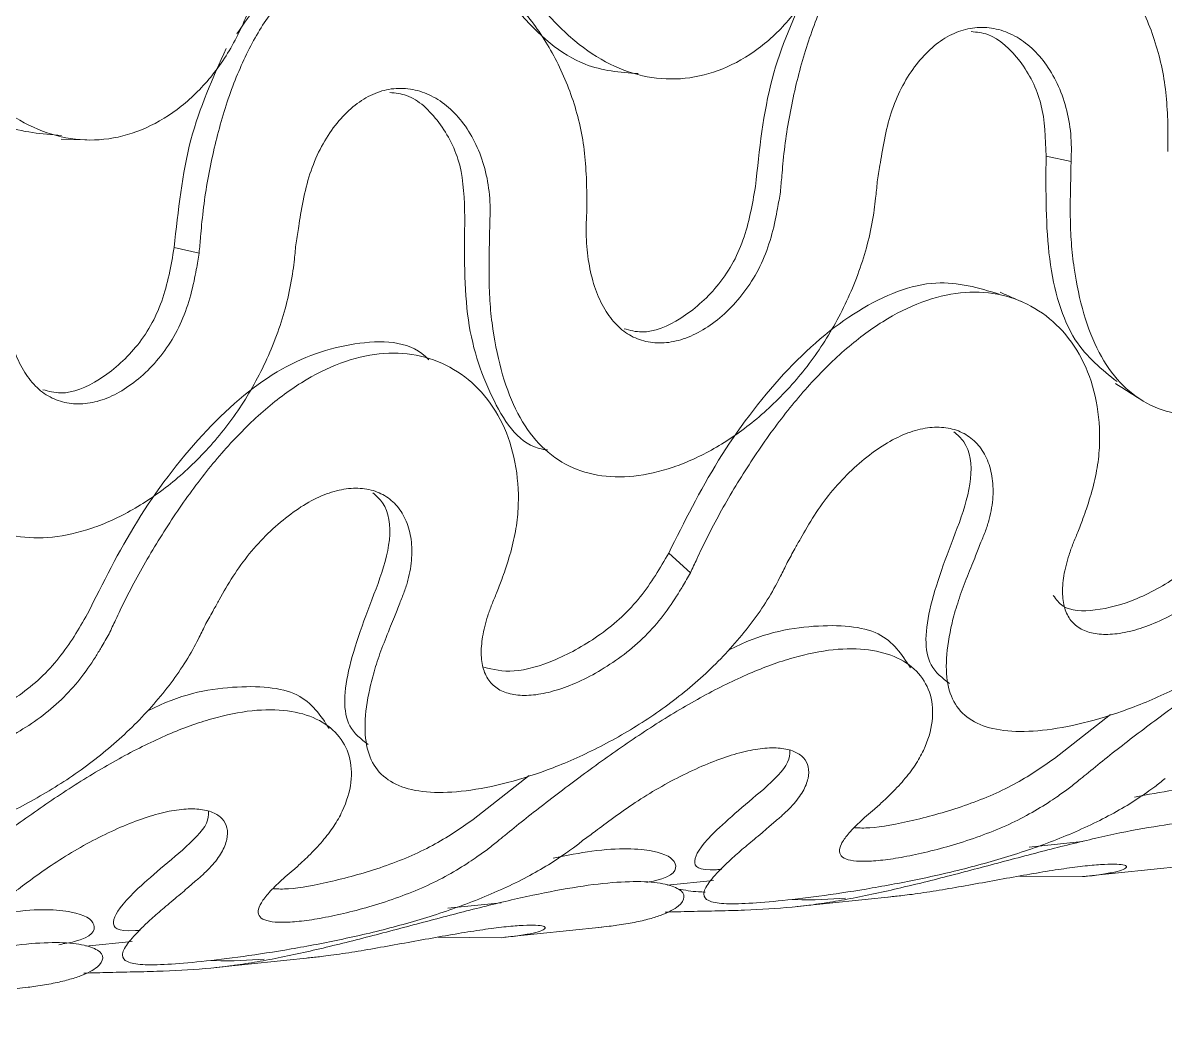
# Model space of a CAD drawing. Header units: millimetres. Extents: x -696 to 165, y -344 to 645.
# Drawn here: x -218.34 to -201.95, y 581.18 to 595.62 of the extents above; entities that cross this region are included whole.
import ezdxf

# ---------------------------------------------------------------- set-up
doc = ezdxf.new("R2010")
doc.units = ezdxf.units.MM

msp = doc.modelspace()

# ---------------------------------------------------------------- linework, layer by layer
at = {"color": 144, "linetype": 'Continuous', "lineweight": 0}
for p, q in [((-203.656, 593.704), (-203.297, 593.627)), ((-216.164, 592.393), (-215.806, 592.315)), ((-209.069, 588.012), (-208.759, 587.729)), ((-202.732, 585.696), (-203.536, 585.064)), ((-211.07, 584.822), (-211.875, 584.19)), ((-203.131, 583.371), (-204.036, 583.379)), ((-211.47, 582.496), (-212.375, 582.505))]:
    msp.add_line(p, q, dxfattribs=at)
at = {"color": 7, "linetype": 'Continuous', "lineweight": 15}
for p, q in [((-203.897, 583.793), (-203.133, 583.873)), ((-203.081, 583.376), (-201.691, 583.521)), ((-209.091, 583.248), (-208.426, 583.318)), ((-212.236, 582.918), (-211.472, 582.998)), ((-207.228, 582.941), (-205.837, 583.087)), ((-211.42, 582.501), (-210.03, 582.647)), ((-217.43, 582.373), (-216.765, 582.443)), ((-215.567, 582.066), (-214.176, 582.212))]:
    msp.add_line(p, q, dxfattribs=at)
at = {"color": 7, "linetype": 'Continuous', "lineweight": 15, "flags": 128}
msp.add_lwpolyline([(-217.786, 593.946), (-217.602, 593.941), (-217.419, 593.936)], dxfattribs=at)
at = {"color": 144, "linetype": 'Continuous', "lineweight": 0}
for points, knots in [([(-212.224, 598.62), (-212.2, 598.544), (-212.159, 598.415), (-212.079, 598.156), (-211.98, 597.844), (-211.838, 597.463), (-211.621, 596.975), (-211.312, 596.405), (-210.892, 595.809), (-210.424, 595.335), (-209.917, 595), (-209.382, 594.817), (-208.833, 594.794), (-208.289, 594.932), (-207.773, 595.225), (-207.313, 595.662), (-206.933, 596.225), (-206.659, 596.891), (-206.537, 597.511), (-206.506, 598.026), (-206.52, 598.419), (-206.563, 598.735), (-206.617, 598.997), (-206.647, 599.127), (-206.665, 599.203)], [0, 0, 0, 0, 0.01866, 0.031955, 0.063741, 0.095406, 0.127145, 0.190448, 0.253123, 0.315389, 0.377216, 0.438697, 0.5, 0.561304, 0.62279, 0.684608, 0.746879, 0.809341, 0.872758, 0.904994, 0.936399, 0.968174, 0.981425, 1, 1, 1, 1]), ([(-212.56, 598.476), (-212.398, 597.971), (-212.074, 596.964), (-211.264, 595.726), (-210.387, 594.956), (-209.766, 594.907), (-209.508, 594.887)], [0, 0, 0, 0, 0.270904, 0.540083, 0.809546, 1, 1, 1, 1]), ([(-201.908, 593.773), (-201.907, 593.851), (-201.906, 593.984), (-201.91, 594.25), (-201.927, 594.57), (-201.984, 594.959), (-202.116, 595.456), (-202.361, 596.032), (-202.76, 596.629), (-203.244, 597.102), (-203.782, 597.434), (-204.345, 597.614), (-204.905, 597.636), (-205.438, 597.5), (-205.926, 597.209), (-206.356, 596.775), (-206.719, 596.213), (-207.014, 595.545), (-207.201, 594.92), (-207.317, 594.396), (-207.387, 593.995), (-207.425, 593.671), (-207.448, 593.402), (-207.46, 593.268), (-207.467, 593.19)], [0, 0, 0, 0, 0.01866, 0.031955, 0.063741, 0.095406, 0.127145, 0.190448, 0.253123, 0.315389, 0.377216, 0.438697, 0.5, 0.561304, 0.62279, 0.684608, 0.746879, 0.809341, 0.872758, 0.904994, 0.936399, 0.968174, 0.981425, 1, 1, 1, 1]), ([(-207.078, 596.125), (-207.27, 595.701), (-207.659, 594.84), (-207.769, 593.797), (-207.825, 593.267)], [0, 0, 0, 0, 0.491663, 1, 1, 1, 1]), ([(-206.077, 593.335), (-206.064, 593.414), (-206.043, 593.55), (-206, 593.817), (-205.94, 594.136), (-205.819, 594.513), (-205.648, 594.845), (-205.44, 595.125), (-205.204, 595.343), (-204.947, 595.491), (-204.676, 595.559), (-204.402, 595.547), (-204.133, 595.456), (-203.883, 595.288), (-203.665, 595.05), (-203.487, 594.752), (-203.36, 594.405), (-203.303, 594.088), (-203.29, 593.826), (-203.295, 593.693), (-203.297, 593.627)], [0, 0, 0, 0, 0.037586, 0.064255, 0.12723, 0.189295, 0.251986, 0.314945, 0.377155, 0.438811, 0.499758, 0.561114, 0.622703, 0.684321, 0.746812, 0.809827, 0.873255, 0.936776, 0.968416, 1, 1, 1, 1]), ([(-204.731, 595.491), (-204.65, 595.482), (-204.387, 595.454), (-204.007, 595.088), (-203.679, 594.474), (-203.663, 593.961), (-203.656, 593.704)], [0, 0, 0, 0, 0.128959, 0.42014, 0.710226, 1, 1, 1, 1]), ([(-214.416, 592.461), (-214.403, 592.54), (-214.382, 592.675), (-214.339, 592.943), (-214.278, 593.261), (-214.158, 593.638), (-213.987, 593.97), (-213.779, 594.25), (-213.543, 594.469), (-213.286, 594.617), (-213.015, 594.685), (-212.74, 594.672), (-212.472, 594.581), (-212.222, 594.414), (-212.004, 594.175), (-211.825, 593.877), (-211.699, 593.53), (-211.642, 593.214), (-211.629, 592.951), (-211.634, 592.819), (-211.636, 592.752)], [0, 0, 0, 0, 0.0375864, 0.0642546, 0.1272298, 0.189295, 0.2519863, 0.3149454, 0.3771553, 0.4388113, 0.4997585, 0.5611137, 0.6227028, 0.6843215, 0.746812, 0.8098273, 0.8732547, 0.9367756, 0.9684164, 1, 1, 1, 1]), ([(-213.07, 594.616), (-212.989, 594.608), (-212.726, 594.58), (-212.345, 594.213), (-212.018, 593.6), (-212.002, 593.086), (-211.995, 592.83)], [0, 0, 0, 0, 0.1289588, 0.4201403, 0.7102263, 1, 1, 1, 1]), ([(-211.636, 592.752), (-211.638, 592.675), (-211.64, 592.541), (-211.646, 592.277), (-211.65, 591.962), (-211.636, 591.582), (-211.582, 591.103), (-211.465, 590.554), (-211.249, 589.996), (-210.946, 589.563), (-210.562, 589.264), (-210.102, 589.106), (-209.578, 589.092), (-209.008, 589.221), (-208.418, 589.489), (-207.834, 589.89), (-207.289, 590.412), (-206.812, 591.041), (-206.497, 591.639), (-206.302, 592.145), (-206.189, 592.537), (-206.13, 592.856), (-206.097, 593.123), (-206.084, 593.257), (-206.077, 593.335)], [0, 0, 0, 0, 0.01866, 0.031955, 0.063741, 0.095406, 0.127145, 0.190448, 0.253123, 0.315389, 0.377216, 0.438697, 0.5, 0.561304, 0.62279, 0.684608, 0.746879, 0.809341, 0.872758, 0.904994, 0.936399, 0.968174, 0.981425, 1, 1, 1, 1]), ([(-207.825, 593.267), (-207.871, 593.007), (-207.939, 592.619), (-208.155, 592.14), (-208.444, 591.727), (-208.887, 591.348), (-209.377, 591.139), (-209.626, 591.206), (-209.709, 591.229)], [0, 0, 0, 0, 0.223462, 0.333825, 0.445281, 0.666612, 0.887832, 1, 1, 1, 1]), ([(-207.467, 593.19), (-207.48, 593.111), (-207.503, 592.976), (-207.555, 592.71), (-207.636, 592.396), (-207.796, 592.028), (-208.013, 591.706), (-208.266, 591.435), (-208.541, 591.225), (-208.824, 591.083), (-209.104, 591.017), (-209.369, 591.027), (-209.611, 591.113), (-209.823, 591.272), (-209.995, 591.501), (-210.128, 591.789), (-210.215, 592.127), (-210.251, 592.439), (-210.255, 592.7), (-210.249, 592.832), (-210.246, 592.898)], [0, 0, 0, 0, 0.037586, 0.064255, 0.12723, 0.189295, 0.251986, 0.314945, 0.377155, 0.438811, 0.499758, 0.561114, 0.622703, 0.684321, 0.746812, 0.809827, 0.873255, 0.936776, 0.968416, 1, 1, 1, 1]), ([(-211.995, 592.83), (-212.001, 592.316), (-212.014, 591.29), (-211.609, 590.156), (-211.188, 589.544), (-210.834, 589.493), (-210.809, 589.49)], [0, 0, 0, 0, 0.32659, 0.651101, 0.975954, 1, 1, 1, 1]), ([(-219.975, 591.878), (-219.976, 591.8), (-219.979, 591.667), (-219.985, 591.403), (-219.989, 591.087), (-219.975, 590.708), (-219.921, 590.228), (-219.804, 589.68), (-219.587, 589.122), (-219.285, 588.689), (-218.901, 588.389), (-218.441, 588.231), (-217.917, 588.217), (-217.347, 588.346), (-216.757, 588.615), (-216.173, 589.016), (-215.628, 589.538), (-215.151, 590.166), (-214.835, 590.764), (-214.641, 591.271), (-214.528, 591.662), (-214.469, 591.982), (-214.436, 592.249), (-214.423, 592.383), (-214.416, 592.461)], [0, 0, 0, 0, 0.01866, 0.031955, 0.063741, 0.095406, 0.127145, 0.190448, 0.253123, 0.315389, 0.377216, 0.438697, 0.5, 0.561304, 0.62279, 0.684608, 0.746879, 0.809341, 0.872758, 0.904994, 0.936399, 0.968174, 0.981425, 1, 1, 1, 1]), ([(-215.806, 592.315), (-215.819, 592.236), (-215.841, 592.101), (-215.894, 591.836), (-215.975, 591.522), (-216.135, 591.153), (-216.352, 590.831), (-216.605, 590.561), (-216.88, 590.351), (-217.163, 590.209), (-217.443, 590.142), (-217.708, 590.153), (-217.95, 590.238), (-218.162, 590.397), (-218.334, 590.626), (-218.467, 590.914), (-218.554, 591.252), (-218.59, 591.564), (-218.594, 591.825), (-218.588, 591.957), (-218.585, 592.024)], [0, 0, 0, 0, 0.037586, 0.064255, 0.12723, 0.189295, 0.251986, 0.314945, 0.377155, 0.438811, 0.499758, 0.561114, 0.622703, 0.684321, 0.746812, 0.809827, 0.873255, 0.936776, 0.968416, 1, 1, 1, 1]), ([(-216.164, 592.393), (-216.21, 592.132), (-216.278, 591.744), (-216.494, 591.265), (-216.783, 590.853), (-217.226, 590.473), (-217.716, 590.264), (-217.965, 590.332), (-218.048, 590.355)], [0, 0, 0, 0, 0.2234622, 0.3338251, 0.4452811, 0.6666117, 0.8878315, 1, 1, 1, 1]), ([(-212.511, 590.784), (-212.527, 590.8), (-212.784, 591.061), (-213.582, 591.076), (-214.69, 590.705), (-215.781, 589.759), (-216.743, 588.475), (-217.186, 587.584), (-217.408, 587.138)], [0, 0, 0, 0, 0.013498, 0.210846, 0.40815, 0.605325, 0.802383, 1, 1, 1, 1]), ([(-211.539, 587.437), (-211.514, 587.502), (-211.471, 587.614), (-211.392, 587.838), (-211.308, 588.111), (-211.242, 588.447), (-211.213, 588.882), (-211.269, 589.397), (-211.466, 589.944), (-211.784, 590.386), (-212.198, 590.701), (-212.684, 590.873), (-213.218, 590.893), (-213.777, 590.758), (-214.342, 590.476), (-214.895, 590.059), (-215.425, 589.528), (-215.922, 588.91), (-216.299, 588.346), (-216.576, 587.884), (-216.769, 587.536), (-216.908, 587.259), (-217.014, 587.032), (-217.067, 586.92), (-217.098, 586.854)], [0, 0, 0, 0, 0.01866, 0.031955, 0.063741, 0.095406, 0.127145, 0.190448, 0.253123, 0.315389, 0.377216, 0.438697, 0.5, 0.561304, 0.62279, 0.684608, 0.746879, 0.809341, 0.872758, 0.904994, 0.936399, 0.968174, 0.981425, 1, 1, 1, 1]), ([(-207.369, 587.875), (-207.333, 587.941), (-207.27, 588.054), (-207.145, 588.28), (-206.987, 588.553), (-206.752, 588.881), (-206.482, 589.174), (-206.193, 589.425), (-205.896, 589.623), (-205.601, 589.759), (-205.318, 589.823), (-205.056, 589.815), (-204.825, 589.736), (-204.636, 589.589), (-204.5, 589.379), (-204.421, 589.121), (-204.408, 588.822), (-204.451, 588.553), (-204.521, 588.332), (-204.567, 588.221), (-204.59, 588.166)], [0, 0, 0, 0, 0.037586, 0.064255, 0.12723, 0.189295, 0.251986, 0.314945, 0.377155, 0.438811, 0.499758, 0.561114, 0.622703, 0.684321, 0.746812, 0.809827, 0.873255, 0.936776, 0.968416, 1, 1, 1, 1]), ([(-204.977, 589.751), (-204.926, 589.707), (-204.758, 589.558), (-204.689, 589.086), (-204.829, 588.662), (-204.899, 588.45)], [0, 0, 0, 0, 0.177676, 0.58906, 1, 1, 1, 1]), ([(-215.708, 587), (-215.671, 587.066), (-215.609, 587.179), (-215.484, 587.406), (-215.326, 587.678), (-215.091, 588.006), (-214.821, 588.299), (-214.532, 588.551), (-214.235, 588.749), (-213.94, 588.884), (-213.657, 588.948), (-213.395, 588.94), (-213.164, 588.861), (-212.975, 588.714), (-212.839, 588.505), (-212.76, 588.246), (-212.747, 587.947), (-212.79, 587.678), (-212.86, 587.457), (-212.906, 587.347), (-212.929, 587.292)], [0, 0, 0, 0, 0.037586, 0.064255, 0.12723, 0.189295, 0.251986, 0.314945, 0.377155, 0.438811, 0.499758, 0.561114, 0.622703, 0.684321, 0.746812, 0.809827, 0.873255, 0.936776, 0.968416, 1, 1, 1, 1]), ([(-213.316, 588.877), (-213.265, 588.832), (-213.097, 588.684), (-213.028, 588.211), (-213.168, 587.787), (-213.238, 587.575)], [0, 0, 0, 0, 0.177676, 0.58906, 1, 1, 1, 1]), ([(-204.59, 588.166), (-204.615, 588.102), (-204.659, 587.991), (-204.746, 587.775), (-204.848, 587.519), (-204.952, 587.217), (-205.048, 586.844), (-205.104, 586.43), (-205.064, 586.027), (-204.903, 585.73), (-204.622, 585.536), (-204.224, 585.445), (-203.721, 585.454), (-203.131, 585.56), (-202.478, 585.761), (-201.791, 586.056), (-201.105, 586.443), (-200.451, 586.917), (-199.962, 587.379), (-199.618, 587.779), (-199.387, 588.093), (-199.23, 588.354), (-199.116, 588.573), (-199.062, 588.684), (-199.03, 588.749)], [0, 0, 0, 0, 0.0186597, 0.0319549, 0.0637412, 0.0954062, 0.1271454, 0.1904484, 0.2531234, 0.3153892, 0.3772158, 0.4386966, 0.5000004, 0.5613035, 0.6227903, 0.6846084, 0.746879, 0.8093411, 0.8727575, 0.9049937, 0.9363988, 0.9681745, 0.9814248, 1, 1, 1, 1]), ([(-204.899, 588.45), (-205.059, 588.037), (-205.377, 587.214), (-205.421, 586.432), (-205.143, 586.218), (-205.041, 586.141)], [0, 0, 0, 0, 0.38992, 0.777357, 1, 1, 1, 1]), ([(-209.069, 588.012), (-209.194, 587.797), (-209.38, 587.476), (-209.737, 587.091), (-210.144, 586.762), (-210.693, 586.456), (-211.31, 586.275), (-211.587, 586.342), (-211.721, 586.374)], [0, 0, 0, 0, 0.204018, 0.304777, 0.406535, 0.608606, 0.810577, 1, 1, 1, 1]), ([(-212.929, 587.292), (-212.954, 587.227), (-212.998, 587.117), (-213.085, 586.9), (-213.187, 586.644), (-213.291, 586.343), (-213.387, 585.969), (-213.443, 585.556), (-213.403, 585.153), (-213.242, 584.855), (-212.961, 584.661), (-212.563, 584.57), (-212.06, 584.579), (-211.47, 584.685), (-210.817, 584.886), (-210.13, 585.182), (-209.444, 585.569), (-208.79, 586.042), (-208.301, 586.504), (-207.957, 586.905), (-207.726, 587.219), (-207.569, 587.479), (-207.455, 587.698), (-207.401, 587.81), (-207.369, 587.875)], [0, 0, 0, 0, 0.01866, 0.031955, 0.063741, 0.095406, 0.127145, 0.190448, 0.253123, 0.315389, 0.377216, 0.438697, 0.5, 0.561304, 0.62279, 0.684608, 0.746879, 0.809341, 0.872758, 0.904994, 0.936399, 0.968174, 0.981425, 1, 1, 1, 1]), ([(-208.759, 587.729), (-208.796, 587.663), (-208.86, 587.551), (-208.993, 587.332), (-209.169, 587.076), (-209.438, 586.779), (-209.747, 586.522), (-210.076, 586.307), (-210.406, 586.139), (-210.724, 586.025), (-211.015, 585.967), (-211.269, 585.969), (-211.477, 586.027), (-211.632, 586.143), (-211.729, 586.316), (-211.768, 586.539), (-211.748, 586.807), (-211.686, 587.059), (-211.609, 587.273), (-211.562, 587.383), (-211.539, 587.437)], [0, 0, 0, 0, 0.037586, 0.064255, 0.12723, 0.189295, 0.251986, 0.314945, 0.377155, 0.438811, 0.499758, 0.561114, 0.622703, 0.684321, 0.746812, 0.809827, 0.873255, 0.936776, 0.968416, 1, 1, 1, 1]), ([(-213.238, 587.575), (-213.398, 587.162), (-213.716, 586.34), (-213.759, 585.557), (-213.482, 585.344), (-213.38, 585.266)], [0, 0, 0, 0, 0.38992, 0.777357, 1, 1, 1, 1]), ([(-197.778, 585.214), (-197.734, 585.253), (-197.66, 585.32), (-197.516, 585.458), (-197.354, 585.628), (-197.189, 585.844), (-197.03, 586.129), (-196.928, 586.477), (-196.952, 586.858), (-197.125, 587.172), (-197.428, 587.398), (-197.846, 587.517), (-198.357, 587.519), (-198.939, 587.402), (-199.573, 587.173), (-200.236, 586.845), (-200.911, 586.442), (-201.58, 585.99), (-202.116, 585.594), (-202.524, 585.283), (-202.815, 585.055), (-203.032, 584.879), (-203.203, 584.738), (-203.287, 584.671), (-203.337, 584.631)], [0, 0, 0, 0, 0.01866, 0.031955, 0.063741, 0.095406, 0.127145, 0.190448, 0.253123, 0.315389, 0.377216, 0.438697, 0.5, 0.561304, 0.62279, 0.684608, 0.746879, 0.809341, 0.872758, 0.904994, 0.936399, 0.968174, 0.981425, 1, 1, 1, 1]), ([(-217.408, 587.138), (-217.533, 586.923), (-217.719, 586.602), (-218.076, 586.216), (-218.483, 585.887), (-219.032, 585.581), (-219.649, 585.401), (-219.926, 585.467), (-220.06, 585.499)], [0, 0, 0, 0, 0.204018, 0.304777, 0.406535, 0.608606, 0.810577, 1, 1, 1, 1]), ([(-205.601, 586.368), (-205.724, 586.556), (-205.977, 586.942), (-206.958, 587.011), (-207.76, 586.857), (-208.206, 586.62), (-208.213, 586.616)], [0, 0, 0, 0, 0.320247, 0.657435, 0.994548, 1, 1, 1, 1]), ([(-217.098, 586.854), (-217.135, 586.789), (-217.199, 586.676), (-217.332, 586.458), (-217.508, 586.201), (-217.777, 585.905), (-218.086, 585.647), (-218.414, 585.432), (-218.745, 585.265), (-219.063, 585.15), (-219.354, 585.093), (-219.608, 585.094), (-219.816, 585.153), (-219.971, 585.269), (-220.068, 585.442), (-220.107, 585.664), (-220.087, 585.932), (-220.025, 586.184), (-219.948, 586.398), (-219.901, 586.508), (-219.878, 586.563)], [0, 0, 0, 0, 0.037586, 0.064255, 0.12723, 0.189295, 0.251986, 0.314945, 0.377155, 0.438811, 0.499758, 0.561114, 0.622703, 0.684321, 0.746812, 0.809827, 0.873255, 0.936776, 0.968416, 1, 1, 1, 1]), ([(-206.117, 584.339), (-206.073, 584.379), (-205.999, 584.445), (-205.855, 584.583), (-205.693, 584.754), (-205.528, 584.969), (-205.369, 585.254), (-205.267, 585.602), (-205.291, 585.983), (-205.463, 586.298), (-205.767, 586.523), (-206.185, 586.643), (-206.696, 586.645), (-207.278, 586.528), (-207.911, 586.298), (-208.575, 585.971), (-209.25, 585.568), (-209.919, 585.115), (-210.455, 584.719), (-210.863, 584.408), (-211.154, 584.18), (-211.371, 584.004), (-211.542, 583.864), (-211.626, 583.796), (-211.676, 583.756)], [0, 0, 0, 0, 0.01866, 0.031955, 0.063741, 0.095406, 0.127145, 0.190448, 0.253123, 0.315389, 0.377216, 0.438697, 0.5, 0.561304, 0.62279, 0.684608, 0.746879, 0.809341, 0.872758, 0.904994, 0.936399, 0.968174, 0.981425, 1, 1, 1, 1]), ([(-213.94, 585.494), (-214.063, 585.682), (-214.316, 586.067), (-215.297, 586.136), (-216.099, 585.983), (-216.545, 585.745), (-216.552, 585.742)], [0, 0, 0, 0, 0.320247, 0.657435, 0.994548, 1, 1, 1, 1]), ([(-214.456, 583.465), (-214.412, 583.504), (-214.338, 583.571), (-214.194, 583.709), (-214.032, 583.879), (-213.867, 584.095), (-213.708, 584.38), (-213.605, 584.727), (-213.63, 585.109), (-213.802, 585.423), (-214.106, 585.649), (-214.524, 585.768), (-215.035, 585.77), (-215.617, 585.653), (-216.25, 585.424), (-216.914, 585.096), (-217.589, 584.693), (-218.258, 584.24), (-218.794, 583.845), (-219.202, 583.533), (-219.493, 583.305), (-219.71, 583.13), (-219.881, 582.989), (-219.965, 582.921), (-220.015, 582.882)], [0, 0, 0, 0, 0.01866, 0.031955, 0.063741, 0.095406, 0.127145, 0.190448, 0.253123, 0.315389, 0.377216, 0.438697, 0.5, 0.561304, 0.62279, 0.684608, 0.746879, 0.809341, 0.872758, 0.904994, 0.936399, 0.968174, 0.981425, 1, 1, 1, 1]), ([(-210.286, 583.902), (-210.231, 583.942), (-210.136, 584.011), (-209.948, 584.152), (-209.713, 584.326), (-209.388, 584.542), (-209.038, 584.743), (-208.682, 584.919), (-208.335, 585.063), (-208.008, 585.165), (-207.714, 585.218), (-207.463, 585.221), (-207.264, 585.175), (-207.125, 585.083), (-207.057, 584.949), (-207.058, 584.784), (-207.135, 584.595), (-207.257, 584.429), (-207.39, 584.294), (-207.468, 584.227), (-207.506, 584.194)], [0, 0, 0, 0, 0.037586, 0.064255, 0.12723, 0.189295, 0.251986, 0.314945, 0.377155, 0.438811, 0.499758, 0.561114, 0.622703, 0.684321, 0.746812, 0.809827, 0.873255, 0.936776, 0.968416, 1, 1, 1, 1]), ([(-207.331, 585.18), (-207.334, 585.126), (-207.342, 584.962), (-207.561, 584.761), (-207.706, 584.627)], [0, 0, 0, 0, 0.335835, 1, 1, 1, 1]), ([(-203.536, 585.064), (-203.721, 584.937), (-203.997, 584.745), (-204.456, 584.527), (-204.947, 584.34), (-205.564, 584.168), (-206.134, 584.061), (-206.333, 584.069), (-206.4, 584.071)], [0, 0, 0, 0, 0.223844, 0.334396, 0.446042, 0.667751, 0.88935, 1, 1, 1, 1]), ([(-207.506, 584.194), (-207.55, 584.155), (-207.625, 584.09), (-207.774, 583.963), (-207.949, 583.819), (-208.138, 583.656), (-208.34, 583.465), (-208.514, 583.273), (-208.591, 583.112), (-208.519, 583.018), (-208.301, 582.978), (-207.94, 582.983), (-207.45, 583.024), (-206.847, 583.097), (-206.157, 583.203), (-205.407, 583.344), (-204.632, 583.528), (-203.862, 583.76), (-203.253, 583.999), (-202.802, 584.217), (-202.487, 584.392), (-202.258, 584.542), (-202.082, 584.671), (-201.997, 584.738), (-201.947, 584.777)], [0, 0, 0, 0, 0.01866, 0.031955, 0.063741, 0.095406, 0.127145, 0.190448, 0.253123, 0.315389, 0.377216, 0.438697, 0.5, 0.561304, 0.62279, 0.684608, 0.746879, 0.809341, 0.872758, 0.904994, 0.936399, 0.968174, 0.981425, 1, 1, 1, 1]), ([(-207.706, 584.627), (-207.99, 584.388), (-208.557, 583.912), (-208.752, 583.57), (-208.65, 583.455), (-208.337, 583.473), (-208.314, 583.475)], [0, 0, 0, 0, 0.325995, 0.649914, 0.974174, 1, 1, 1, 1]), ([(-203.337, 584.631), (-203.393, 584.591), (-203.488, 584.524), (-203.681, 584.394), (-203.928, 584.246), (-204.275, 584.077), (-204.65, 583.932), (-205.031, 583.81), (-205.4, 583.714), (-205.741, 583.643), (-206.04, 583.601), (-206.286, 583.586), (-206.471, 583.601), (-206.588, 583.647), (-206.631, 583.725), (-206.604, 583.835), (-206.506, 583.976), (-206.372, 584.117), (-206.233, 584.241), (-206.156, 584.307), (-206.117, 584.339)], [0, 0, 0, 0, 0.037586, 0.064255, 0.12723, 0.189295, 0.251986, 0.314945, 0.377155, 0.438811, 0.499758, 0.561114, 0.622703, 0.684321, 0.746812, 0.809827, 0.873255, 0.936776, 0.968416, 1, 1, 1, 1]), ([(-201.141, 584.144), (-201.063, 584.158), (-200.678, 584.227), (-200.559, 584.45), (-200.878, 584.636), (-201.566, 584.67), (-202.194, 584.549), (-202.386, 584.512)], [0, 0, 0, 0, 0.069314, 0.339597, 0.610164, 0.880985, 1, 1, 1, 1]), ([(-218.625, 583.028), (-218.57, 583.068), (-218.475, 583.137), (-218.287, 583.278), (-218.052, 583.451), (-217.727, 583.668), (-217.377, 583.868), (-217.021, 584.045), (-216.674, 584.188), (-216.347, 584.29), (-216.053, 584.344), (-215.802, 584.346), (-215.603, 584.3), (-215.464, 584.208), (-215.396, 584.074), (-215.397, 583.909), (-215.473, 583.721), (-215.596, 583.554), (-215.729, 583.419), (-215.807, 583.352), (-215.845, 583.319)], [0, 0, 0, 0, 0.037586, 0.064255, 0.12723, 0.189295, 0.251986, 0.314945, 0.377155, 0.438811, 0.499758, 0.561114, 0.622703, 0.684321, 0.746812, 0.809827, 0.873255, 0.936776, 0.968416, 1, 1, 1, 1]), ([(-215.67, 584.306), (-215.673, 584.251), (-215.681, 584.088), (-215.9, 583.886), (-216.045, 583.753)], [0, 0, 0, 0, 0.335835, 1, 1, 1, 1]), ([(-211.875, 584.19), (-212.06, 584.062), (-212.336, 583.871), (-212.795, 583.652), (-213.286, 583.465), (-213.903, 583.294), (-214.473, 583.186), (-214.672, 583.194), (-214.739, 583.197)], [0, 0, 0, 0, 0.223844, 0.334396, 0.446042, 0.667751, 0.88935, 1, 1, 1, 1]), ([(-201.741, 583.516), (-201.688, 583.522), (-201.598, 583.531), (-201.422, 583.555), (-201.218, 583.589), (-200.999, 583.64), (-200.766, 583.716), (-200.569, 583.822), (-200.484, 583.955), (-200.562, 584.071), (-200.791, 584.153), (-201.162, 584.184), (-201.656, 584.157), (-202.255, 584.07), (-202.935, 583.928), (-203.674, 583.745), (-204.444, 583.54), (-205.221, 583.335), (-205.853, 583.182), (-206.334, 583.08), (-206.68, 583.016), (-206.938, 582.976), (-207.141, 582.95), (-207.242, 582.939), (-207.3, 582.933)], [0, 0, 0, 0, 0.01866, 0.031955, 0.063741, 0.095406, 0.127145, 0.190448, 0.253123, 0.315389, 0.377216, 0.438697, 0.5, 0.561304, 0.62279, 0.684608, 0.746879, 0.809341, 0.872758, 0.904994, 0.936399, 0.968174, 0.981425, 1, 1, 1, 1]), ([(-216.045, 583.753), (-216.329, 583.514), (-216.896, 583.037), (-217.09, 582.696), (-216.989, 582.58), (-216.676, 582.599), (-216.653, 582.6)], [0, 0, 0, 0, 0.325995, 0.649914, 0.974174, 1, 1, 1, 1]), ([(-215.845, 583.319), (-215.889, 583.281), (-215.964, 583.215), (-216.113, 583.089), (-216.287, 582.944), (-216.477, 582.781), (-216.679, 582.59), (-216.853, 582.398), (-216.93, 582.238), (-216.858, 582.143), (-216.64, 582.103), (-216.279, 582.108), (-215.789, 582.149), (-215.186, 582.223), (-214.496, 582.328), (-213.746, 582.47), (-212.971, 582.653), (-212.2, 582.886), (-211.592, 583.125), (-211.141, 583.342), (-210.826, 583.518), (-210.597, 583.668), (-210.421, 583.797), (-210.336, 583.863), (-210.286, 583.902)], [0, 0, 0, 0, 0.01866, 0.031955, 0.063741, 0.095406, 0.127145, 0.190448, 0.253123, 0.315389, 0.377216, 0.438697, 0.5, 0.561304, 0.62279, 0.684608, 0.746879, 0.809341, 0.872758, 0.904994, 0.936399, 0.968174, 0.981425, 1, 1, 1, 1]), ([(-211.676, 583.756), (-211.732, 583.717), (-211.827, 583.649), (-212.02, 583.52), (-212.266, 583.371), (-212.614, 583.202), (-212.989, 583.057), (-213.37, 582.935), (-213.739, 582.839), (-214.08, 582.769), (-214.379, 582.726), (-214.625, 582.712), (-214.81, 582.727), (-214.927, 582.772), (-214.97, 582.85), (-214.943, 582.96), (-214.845, 583.101), (-214.711, 583.242), (-214.572, 583.366), (-214.494, 583.432), (-214.456, 583.465)], [0, 0, 0, 0, 0.037586, 0.064255, 0.12723, 0.189295, 0.251986, 0.314945, 0.377155, 0.438811, 0.499758, 0.561114, 0.622703, 0.684321, 0.746812, 0.809827, 0.873255, 0.936776, 0.968416, 1, 1, 1, 1]), ([(-209.384, 583.289), (-209.34, 583.297), (-208.997, 583.361), (-208.903, 583.576), (-209.215, 583.761), (-209.905, 583.795), (-210.533, 583.675), (-210.725, 583.638)], [0, 0, 0, 0, 0.040519, 0.319165, 0.598103, 0.877303, 1, 1, 1, 1]), ([(-205.91, 583.079), (-205.846, 583.086), (-205.736, 583.097), (-205.515, 583.125), (-205.24, 583.167), (-204.865, 583.231), (-204.47, 583.303), (-204.076, 583.374), (-203.698, 583.44), (-203.353, 583.494), (-203.052, 583.531), (-202.808, 583.55), (-202.627, 583.552), (-202.519, 583.537), (-202.489, 583.51), (-202.536, 583.475), (-202.662, 583.437), (-202.826, 583.407), (-202.992, 583.385), (-203.084, 583.375), (-203.131, 583.371)], [0, 0, 0, 0, 0.037586, 0.064255, 0.12723, 0.189295, 0.251986, 0.314945, 0.377155, 0.438811, 0.499758, 0.561114, 0.622703, 0.684321, 0.746812, 0.809827, 0.873255, 0.936776, 0.968416, 1, 1, 1, 1]), ([(-210.08, 582.642), (-210.027, 582.647), (-209.937, 582.657), (-209.761, 582.68), (-209.557, 582.714), (-209.338, 582.765), (-209.105, 582.841), (-208.908, 582.948), (-208.823, 583.081), (-208.901, 583.197), (-209.13, 583.278), (-209.501, 583.31), (-209.995, 583.283), (-210.594, 583.195), (-211.274, 583.053), (-212.013, 582.87), (-212.783, 582.665), (-213.56, 582.46), (-214.192, 582.307), (-214.673, 582.205), (-215.019, 582.141), (-215.277, 582.102), (-215.48, 582.075), (-215.581, 582.065), (-215.639, 582.059)], [0, 0, 0, 0, 0.01866, 0.031955, 0.063741, 0.095406, 0.127145, 0.190448, 0.253123, 0.315389, 0.377216, 0.438697, 0.5, 0.561304, 0.62279, 0.684608, 0.746879, 0.809341, 0.872758, 0.904994, 0.936399, 0.968174, 0.981425, 1, 1, 1, 1]), ([(-208.547, 583.15), (-208.579, 583.151), (-208.71, 583.154), (-208.838, 583.177), (-208.933, 583.194)], [0, 0, 0, 0, 0.2482103, 1, 1, 1, 1]), ([(-207.3, 582.933), (-207.519, 582.917), (-207.845, 582.893), (-208.355, 582.88), (-208.749, 582.873), (-208.999, 582.866), (-209.12, 582.862)], [0, 0, 0, 0, 0.410117, 0.610422, 0.812748, 1, 1, 1, 1]), ([(-207.3, 583.045), (-207.287, 583.045), (-206.989, 583.03), (-206.757, 583.047), (-206.535, 583.063)], [0, 0, 0, 0, 0.043518, 1, 1, 1, 1]), ([(-217.819, 582.395), (-217.741, 582.409), (-217.356, 582.478), (-217.236, 582.7), (-217.556, 582.887), (-218.244, 582.921), (-218.872, 582.8), (-219.064, 582.763)], [0, 0, 0, 0, 0.069314, 0.339597, 0.610164, 0.880985, 1, 1, 1, 1]), ([(-214.249, 582.205), (-214.185, 582.211), (-214.075, 582.223), (-213.854, 582.251), (-213.579, 582.292), (-213.204, 582.357), (-212.809, 582.428), (-212.414, 582.5), (-212.037, 582.565), (-211.691, 582.619), (-211.391, 582.656), (-211.147, 582.676), (-210.966, 582.677), (-210.858, 582.663), (-210.828, 582.635), (-210.875, 582.6), (-211.001, 582.562), (-211.165, 582.532), (-211.33, 582.51), (-211.423, 582.501), (-211.47, 582.496)], [0, 0, 0, 0, 0.0375864, 0.0642546, 0.1272298, 0.189295, 0.2519863, 0.3149454, 0.3771553, 0.4388113, 0.4997585, 0.5611137, 0.6227028, 0.6843215, 0.746812, 0.8098273, 0.8732547, 0.9367756, 0.9684164, 1, 1, 1, 1]), ([(-218.419, 581.767), (-218.366, 581.773), (-218.276, 581.782), (-218.099, 581.806), (-217.896, 581.84), (-217.677, 581.891), (-217.443, 581.966), (-217.247, 582.073), (-217.162, 582.206), (-217.24, 582.322), (-217.469, 582.404), (-217.839, 582.435), (-218.334, 582.408), (-218.933, 582.32), (-219.613, 582.179), (-220.352, 581.996), (-221.122, 581.791), (-221.899, 581.586), (-222.53, 581.432), (-223.012, 581.331), (-223.357, 581.267), (-223.616, 581.227), (-223.819, 581.201), (-223.92, 581.19), (-223.978, 581.184)], [0, 0, 0, 0, 0.0186597, 0.0319549, 0.0637412, 0.0954062, 0.1271454, 0.1904484, 0.2531234, 0.3153892, 0.3772158, 0.4386966, 0.5000004, 0.5613035, 0.6227903, 0.6846084, 0.746879, 0.8093411, 0.8727575, 0.9049937, 0.9363988, 0.9681745, 0.9814248, 1, 1, 1, 1])]:
    msp.add_open_spline(points, degree=3, knots=knots, dxfattribs=at)
at = {"color": 7, "linetype": 'Continuous', "lineweight": 15}
for points, knots in [([(-220.563, 597.745), (-220.539, 597.67), (-220.498, 597.54), (-220.418, 597.281), (-220.319, 596.969), (-220.177, 596.588), (-219.96, 596.1), (-219.651, 595.53), (-219.231, 594.935), (-218.763, 594.461), (-218.256, 594.125), (-217.721, 593.942), (-217.171, 593.919), (-216.628, 594.057), (-216.112, 594.35), (-215.652, 594.788), (-215.272, 595.35), (-214.998, 596.016), (-214.875, 596.636), (-214.845, 597.151), (-214.859, 597.544), (-214.902, 597.86), (-214.956, 598.122), (-214.986, 598.252), (-215.004, 598.328)], [0, 0, 0, 0, 0.01866, 0.031955, 0.063741, 0.095406, 0.127145, 0.190448, 0.253123, 0.315389, 0.377216, 0.438697, 0.5, 0.561304, 0.62279, 0.684608, 0.746879, 0.809341, 0.872758, 0.904994, 0.936399, 0.968174, 0.981425, 1, 1, 1, 1]), ([(-220.899, 597.601), (-220.737, 597.096), (-220.413, 596.089), (-219.603, 594.85), (-218.705, 594.068), (-218.06, 594.021), (-217.779, 594.001)], [0, 0, 0, 0, 0.266376, 0.5310562, 0.7960146, 1, 1, 1, 1]), ([(-210.246, 592.898), (-210.246, 592.976), (-210.245, 593.109), (-210.248, 593.376), (-210.266, 593.696), (-210.323, 594.085), (-210.455, 594.581), (-210.7, 595.157), (-211.099, 595.755), (-211.583, 596.227), (-212.121, 596.56), (-212.684, 596.74), (-213.244, 596.762), (-213.777, 596.625), (-214.265, 596.334), (-214.695, 595.9), (-215.058, 595.339), (-215.353, 594.671), (-215.54, 594.045), (-215.656, 593.522), (-215.726, 593.121), (-215.764, 592.796), (-215.787, 592.528), (-215.799, 592.393), (-215.806, 592.315)], [0, 0, 0, 0, 0.01866, 0.031955, 0.063741, 0.095406, 0.127145, 0.190448, 0.253123, 0.315389, 0.377216, 0.438697, 0.5, 0.561304, 0.62279, 0.684608, 0.746879, 0.809341, 0.872758, 0.904994, 0.936399, 0.968174, 0.981425, 1, 1, 1, 1]), ([(-213.792, 596.575), (-214.078, 596.501), (-214.659, 596.349), (-215.06, 595.757), (-215.264, 595.456)], [0, 0, 0, 0, 0.492384, 1, 1, 1, 1]), ([(-215.417, 595.25), (-215.609, 594.827), (-215.998, 593.966), (-216.108, 592.923), (-216.164, 592.393)], [0, 0, 0, 0, 0.4916626, 1, 1, 1, 1]), ([(-203.297, 593.627), (-203.299, 593.549), (-203.301, 593.416), (-203.307, 593.152), (-203.311, 592.837), (-203.297, 592.457), (-203.243, 591.977), (-203.126, 591.429), (-202.91, 590.871), (-202.607, 590.438), (-202.223, 590.139), (-201.763, 589.981), (-201.239, 589.966), (-200.669, 590.095), (-200.079, 590.364), (-199.495, 590.765), (-198.951, 591.287), (-198.473, 591.915), (-198.158, 592.513), (-197.963, 593.02), (-197.851, 593.411), (-197.791, 593.731), (-197.758, 593.998), (-197.745, 594.132), (-197.738, 594.21)], [0, 0, 0, 0, 0.01866, 0.031955, 0.063741, 0.095406, 0.127145, 0.190448, 0.253123, 0.315389, 0.377216, 0.438697, 0.5, 0.561304, 0.62279, 0.684608, 0.746879, 0.809341, 0.872758, 0.904994, 0.936399, 0.968174, 0.981425, 1, 1, 1, 1]), ([(-203.656, 593.704), (-203.659, 593.196), (-203.666, 592.182), (-203.322, 591.016), (-202.854, 590.643), (-202.636, 590.47)], [0, 0, 0, 0, 0.350342, 0.698455, 1, 1, 1, 1]), ([(-204.33, 591.726), (-204.624, 591.814), (-205.246, 592.001), (-206.361, 591.561), (-207.439, 590.638), (-208.404, 589.348), (-208.847, 588.458), (-209.069, 588.012)], [0, 0, 0, 0, 0.182521, 0.386907, 0.591159, 0.79529, 1, 1, 1, 1]), ([(-203.2, 588.312), (-203.175, 588.377), (-203.132, 588.488), (-203.053, 588.713), (-202.969, 588.985), (-202.903, 589.321), (-202.874, 589.756), (-202.93, 590.272), (-203.127, 590.819), (-203.445, 591.26), (-203.859, 591.576), (-204.345, 591.748), (-204.879, 591.768), (-205.438, 591.633), (-206.003, 591.35), (-206.556, 590.933), (-207.086, 590.403), (-207.583, 589.785), (-207.96, 589.221), (-208.238, 588.759), (-208.43, 588.411), (-208.569, 588.134), (-208.675, 587.906), (-208.728, 587.794), (-208.759, 587.729)], [0, 0, 0, 0, 0.0186597, 0.0319549, 0.0637412, 0.0954062, 0.1271454, 0.1904484, 0.2531234, 0.3153892, 0.3772158, 0.4386966, 0.5000004, 0.5613035, 0.6227903, 0.6846084, 0.746879, 0.8093411, 0.8727575, 0.9049937, 0.9363988, 0.9681745, 0.9814248, 1, 1, 1, 1]), ([(-203.998, 591.614), (-204.051, 591.637), (-204.157, 591.683), (-204.263, 591.729), (-204.316, 591.752)], [0, 0, 0, 0, 0.500005, 1, 1, 1, 1]), ([(-202.661, 590.443), (-202.6, 590.405), (-202.479, 590.329), (-202.358, 590.252), (-202.298, 590.213)], [0, 0, 0, 0, 0.499989, 1, 1, 1, 1]), ([(-200.73, 588.887), (-200.855, 588.672), (-201.041, 588.351), (-201.399, 587.965), (-201.804, 587.637), (-202.359, 587.325), (-202.967, 587.164), (-203.396, 587.187), (-203.511, 587.347), (-203.552, 587.404)], [0, 0, 0, 0, 0.181545, 0.271205, 0.361754, 0.541567, 0.72129, 0.901126, 1, 1, 1, 1]), ([(-200.42, 588.604), (-200.458, 588.538), (-200.521, 588.426), (-200.654, 588.207), (-200.83, 587.951), (-201.099, 587.654), (-201.409, 587.397), (-201.737, 587.181), (-202.067, 587.014), (-202.385, 586.899), (-202.676, 586.842), (-202.93, 586.843), (-203.138, 586.902), (-203.293, 587.018), (-203.39, 587.191), (-203.429, 587.413), (-203.409, 587.681), (-203.347, 587.933), (-203.27, 588.147), (-203.223, 588.257), (-203.2, 588.312)], [0, 0, 0, 0, 0.037586, 0.064255, 0.12723, 0.189295, 0.251986, 0.314945, 0.377155, 0.438811, 0.499758, 0.561114, 0.622703, 0.684321, 0.746812, 0.809827, 0.873255, 0.936776, 0.968416, 1, 1, 1, 1]), ([(-221.268, 586.417), (-221.293, 586.353), (-221.336, 586.242), (-221.424, 586.025), (-221.526, 585.77), (-221.63, 585.468), (-221.726, 585.094), (-221.781, 584.681), (-221.742, 584.278), (-221.581, 583.981), (-221.3, 583.787), (-220.902, 583.696), (-220.399, 583.704), (-219.809, 583.81), (-219.156, 584.012), (-218.469, 584.307), (-217.783, 584.694), (-217.129, 585.168), (-216.64, 585.63), (-216.295, 586.03), (-216.065, 586.344), (-215.908, 586.604), (-215.794, 586.824), (-215.74, 586.935), (-215.708, 587)], [0, 0, 0, 0, 0.0186597, 0.0319549, 0.0637412, 0.0954062, 0.1271454, 0.1904484, 0.2531234, 0.3153892, 0.3772158, 0.4386966, 0.5000004, 0.5613035, 0.6227903, 0.6846084, 0.746879, 0.8093411, 0.8727575, 0.9049937, 0.9363988, 0.9681745, 0.9814248, 1, 1, 1, 1]), ([(-215.639, 582.171), (-215.626, 582.17), (-215.328, 582.156), (-215.096, 582.172), (-214.874, 582.188)], [0, 0, 0, 0, 0.043518, 1, 1, 1, 1]), ([(-215.639, 582.059), (-215.858, 582.042), (-216.184, 582.018), (-216.694, 582.006), (-217.088, 581.998), (-217.338, 581.991), (-217.459, 581.988)], [0, 0, 0, 0, 0.410117, 0.610422, 0.812748, 1, 1, 1, 1])]:
    msp.add_open_spline(points, degree=3, knots=knots, dxfattribs=at)

doc.saveas('drawing.dxf')
